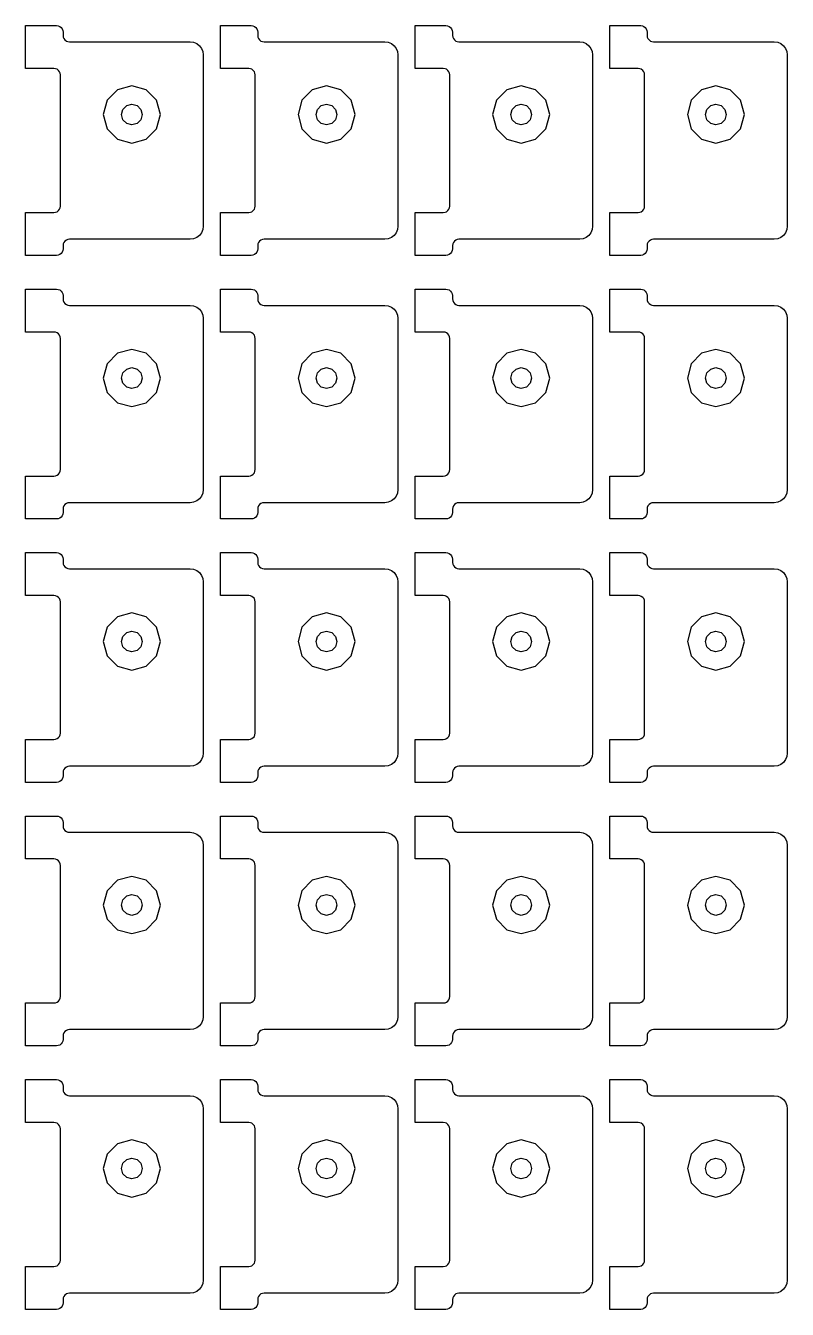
# Model space of a CAD drawing. Extents: x 11 to 212, y 11 to 212.
# Drawn here: x 114.65 to 121.55, y 85.08 to 96.72 of the extents above; entities that cross this region are included whole.
import ezdxf

# ---------------------------------------------------------------- set-up
doc = ezdxf.new("R2010")
doc.units = 0
doc.layers.add('G', color=7, linetype='continuous')

msp = doc.modelspace()

# ---------------------------------------------------------------- linework, layer by layer
at = {"layer": 'G'}
for points in [[(114.906, 95.024), (114.921, 95.026), (114.935, 95.031), (114.947, 95.041), (114.957, 95.053), (114.963, 95.067), (114.965, 95.082), (114.965, 96.271), (114.963, 96.286), (114.957, 96.3), (114.947, 96.312), (114.935, 96.322), (114.921, 96.327), (114.906, 96.329), (114.649, 96.329), (114.649, 96.718), (114.929, 96.718), (114.945, 96.716), (114.959, 96.71), (114.971, 96.7), (114.98, 96.688), (114.986, 96.674), (114.988, 96.659), (114.988, 96.629), (114.99, 96.614), (114.996, 96.6), (115.005, 96.588), (115.018, 96.578), (115.032, 96.573), (115.047, 96.571), (116.141, 96.571), (116.172, 96.567), (116.2, 96.555), (116.224, 96.536), (116.243, 96.512), (116.255, 96.483), (116.259, 96.453), (116.259, 94.9), (116.255, 94.87), (116.243, 94.841), (116.224, 94.817), (116.2, 94.798), (116.172, 94.786), (116.141, 94.782), (115.047, 94.782), (115.032, 94.78), (115.018, 94.774), (115.005, 94.765), (114.996, 94.753), (114.99, 94.739), (114.988, 94.724), (114.988, 94.694), (114.986, 94.679), (114.98, 94.665), (114.971, 94.653), (114.959, 94.643), (114.945, 94.637), (114.929, 94.635), (114.649, 94.635), (114.649, 95.024)], [(116.671, 95.024), (116.686, 95.026), (116.7, 95.031), (116.712, 95.041), (116.722, 95.053), (116.727, 95.067), (116.729, 95.082), (116.729, 96.271), (116.727, 96.286), (116.722, 96.3), (116.712, 96.312), (116.7, 96.322), (116.686, 96.327), (116.671, 96.329), (116.414, 96.329), (116.414, 96.718), (116.694, 96.718), (116.709, 96.716), (116.724, 96.71), (116.736, 96.7), (116.745, 96.688), (116.751, 96.674), (116.753, 96.659), (116.753, 96.629), (116.755, 96.614), (116.761, 96.6), (116.77, 96.588), (116.782, 96.578), (116.797, 96.573), (116.812, 96.571), (117.906, 96.571), (117.936, 96.567), (117.965, 96.555), (117.989, 96.536), (118.008, 96.512), (118.02, 96.483), (118.024, 96.453), (118.024, 94.9), (118.02, 94.87), (118.008, 94.841), (117.989, 94.817), (117.965, 94.798), (117.936, 94.786), (117.906, 94.782), (116.812, 94.782), (116.797, 94.78), (116.782, 94.774), (116.77, 94.765), (116.761, 94.753), (116.755, 94.739), (116.753, 94.724), (116.753, 94.694), (116.751, 94.679), (116.745, 94.665), (116.736, 94.653), (116.724, 94.643), (116.709, 94.637), (116.694, 94.635), (116.414, 94.635), (116.414, 95.024)], [(118.435, 95.024), (118.451, 95.026), (118.465, 95.031), (118.477, 95.041), (118.486, 95.053), (118.492, 95.067), (118.494, 95.082), (118.494, 96.271), (118.492, 96.286), (118.486, 96.3), (118.477, 96.312), (118.465, 96.322), (118.451, 96.327), (118.435, 96.329), (118.179, 96.329), (118.179, 96.718), (118.459, 96.718), (118.474, 96.716), (118.488, 96.71), (118.5, 96.7), (118.51, 96.688), (118.516, 96.674), (118.518, 96.659), (118.518, 96.629), (118.52, 96.614), (118.526, 96.6), (118.535, 96.588), (118.547, 96.578), (118.561, 96.573), (118.576, 96.571), (119.671, 96.571), (119.701, 96.567), (119.729, 96.555), (119.754, 96.536), (119.772, 96.512), (119.784, 96.483), (119.788, 96.453), (119.788, 94.9), (119.784, 94.87), (119.772, 94.841), (119.754, 94.817), (119.729, 94.798), (119.701, 94.786), (119.671, 94.782), (118.576, 94.782), (118.561, 94.78), (118.547, 94.774), (118.535, 94.765), (118.526, 94.753), (118.52, 94.739), (118.518, 94.724), (118.518, 94.694), (118.516, 94.679), (118.51, 94.665), (118.5, 94.653), (118.488, 94.643), (118.474, 94.637), (118.459, 94.635), (118.179, 94.635), (118.179, 95.024)], [(120.2, 95.024), (120.215, 95.026), (120.229, 95.031), (120.242, 95.041), (120.251, 95.053), (120.257, 95.067), (120.259, 95.082), (120.259, 96.271), (120.257, 96.286), (120.251, 96.3), (120.242, 96.312), (120.229, 96.322), (120.215, 96.327), (120.2, 96.329), (119.944, 96.329), (119.944, 96.718), (120.224, 96.718), (120.239, 96.716), (120.253, 96.71), (120.265, 96.7), (120.274, 96.688), (120.28, 96.674), (120.282, 96.659), (120.282, 96.629), (120.284, 96.614), (120.29, 96.6), (120.3, 96.588), (120.312, 96.578), (120.326, 96.573), (120.341, 96.571), (121.435, 96.571), (121.466, 96.567), (121.494, 96.555), (121.518, 96.536), (121.537, 96.512), (121.549, 96.483), (121.553, 96.453), (121.553, 94.9), (121.549, 94.87), (121.537, 94.841), (121.518, 94.817), (121.494, 94.798), (121.466, 94.786), (121.435, 94.782), (120.341, 94.782), (120.326, 94.78), (120.312, 94.774), (120.3, 94.765), (120.29, 94.753), (120.284, 94.739), (120.282, 94.724), (120.282, 94.694), (120.28, 94.679), (120.274, 94.665), (120.265, 94.653), (120.253, 94.643), (120.239, 94.637), (120.224, 94.635), (119.944, 94.635), (119.944, 95.024)], [(115.836, 95.782), (115.871, 95.912), (115.836, 96.041), (115.741, 96.136), (115.612, 96.171), (115.482, 96.136), (115.388, 96.041), (115.353, 95.912), (115.388, 95.782), (115.482, 95.688), (115.612, 95.653), (115.741, 95.688)], [(117.601, 95.782), (117.635, 95.912), (117.601, 96.041), (117.506, 96.136), (117.376, 96.171), (117.247, 96.136), (117.152, 96.041), (117.118, 95.912), (117.152, 95.782), (117.247, 95.688), (117.376, 95.653), (117.506, 95.688)], [(119.365, 95.782), (119.4, 95.912), (119.365, 96.041), (119.271, 96.136), (119.141, 96.171), (119.012, 96.136), (118.917, 96.041), (118.882, 95.912), (118.917, 95.782), (119.012, 95.688), (119.141, 95.653), (119.271, 95.688)], [(121.13, 95.782), (121.165, 95.912), (121.13, 96.041), (121.035, 96.136), (120.906, 96.171), (120.776, 96.136), (120.682, 96.041), (120.647, 95.912), (120.682, 95.782), (120.776, 95.688), (120.906, 95.653), (121.035, 95.688)], [(115.706, 95.912), (115.693, 95.865), (115.659, 95.83), (115.612, 95.818), (115.565, 95.83), (115.53, 95.865), (115.518, 95.912), (115.53, 95.959), (115.565, 95.993), (115.612, 96.006), (115.659, 95.993), (115.693, 95.959)], [(117.471, 95.912), (117.458, 95.865), (117.424, 95.83), (117.376, 95.818), (117.329, 95.83), (117.295, 95.865), (117.282, 95.912), (117.295, 95.959), (117.329, 95.993), (117.376, 96.006), (117.424, 95.993), (117.458, 95.959)], [(119.235, 95.912), (119.223, 95.865), (119.188, 95.83), (119.141, 95.818), (119.094, 95.83), (119.06, 95.865), (119.047, 95.912), (119.06, 95.959), (119.094, 95.993), (119.141, 96.006), (119.188, 95.993), (119.223, 95.959)], [(121, 95.912), (120.987, 95.865), (120.953, 95.83), (120.906, 95.818), (120.859, 95.83), (120.824, 95.865), (120.812, 95.912), (120.824, 95.959), (120.859, 95.993), (120.906, 96.006), (120.953, 95.993), (120.987, 95.959)], [(114.906, 92.635), (114.921, 92.637), (114.935, 92.643), (114.947, 92.653), (114.957, 92.665), (114.963, 92.679), (114.965, 92.694), (114.965, 93.882), (114.963, 93.898), (114.957, 93.912), (114.947, 93.924), (114.935, 93.933), (114.921, 93.939), (114.906, 93.941), (114.649, 93.941), (114.649, 94.329), (114.929, 94.329), (114.945, 94.327), (114.959, 94.322), (114.971, 94.312), (114.98, 94.3), (114.986, 94.286), (114.988, 94.271), (114.988, 94.241), (114.99, 94.226), (114.996, 94.212), (115.005, 94.2), (115.018, 94.19), (115.032, 94.184), (115.047, 94.182), (116.141, 94.182), (116.172, 94.178), (116.2, 94.167), (116.224, 94.148), (116.243, 94.124), (116.255, 94.095), (116.259, 94.065), (116.259, 92.512), (116.255, 92.481), (116.243, 92.453), (116.224, 92.429), (116.2, 92.41), (116.172, 92.398), (116.141, 92.394), (115.047, 92.394), (115.032, 92.392), (115.018, 92.386), (115.005, 92.377), (114.996, 92.365), (114.99, 92.351), (114.988, 92.335), (114.988, 92.306), (114.986, 92.291), (114.98, 92.276), (114.971, 92.264), (114.959, 92.255), (114.945, 92.249), (114.929, 92.247), (114.649, 92.247), (114.649, 92.635)], [(116.671, 92.635), (116.686, 92.637), (116.7, 92.643), (116.712, 92.653), (116.722, 92.665), (116.727, 92.679), (116.729, 92.694), (116.729, 93.882), (116.727, 93.898), (116.722, 93.912), (116.712, 93.924), (116.7, 93.933), (116.686, 93.939), (116.671, 93.941), (116.414, 93.941), (116.414, 94.329), (116.694, 94.329), (116.709, 94.327), (116.724, 94.322), (116.736, 94.312), (116.745, 94.3), (116.751, 94.286), (116.753, 94.271), (116.753, 94.241), (116.755, 94.226), (116.761, 94.212), (116.77, 94.2), (116.782, 94.19), (116.797, 94.184), (116.812, 94.182), (117.906, 94.182), (117.936, 94.178), (117.965, 94.167), (117.989, 94.148), (118.008, 94.124), (118.02, 94.095), (118.024, 94.065), (118.024, 92.512), (118.02, 92.481), (118.008, 92.453), (117.989, 92.429), (117.965, 92.41), (117.936, 92.398), (117.906, 92.394), (116.812, 92.394), (116.797, 92.392), (116.782, 92.386), (116.77, 92.377), (116.761, 92.365), (116.755, 92.351), (116.753, 92.335), (116.753, 92.306), (116.751, 92.291), (116.745, 92.276), (116.736, 92.264), (116.724, 92.255), (116.709, 92.249), (116.694, 92.247), (116.414, 92.247), (116.414, 92.635)], [(118.435, 92.635), (118.451, 92.637), (118.465, 92.643), (118.477, 92.653), (118.486, 92.665), (118.492, 92.679), (118.494, 92.694), (118.494, 93.882), (118.492, 93.898), (118.486, 93.912), (118.477, 93.924), (118.465, 93.933), (118.451, 93.939), (118.435, 93.941), (118.179, 93.941), (118.179, 94.329), (118.459, 94.329), (118.474, 94.327), (118.488, 94.322), (118.5, 94.312), (118.51, 94.3), (118.516, 94.286), (118.518, 94.271), (118.518, 94.241), (118.52, 94.226), (118.526, 94.212), (118.535, 94.2), (118.547, 94.19), (118.561, 94.184), (118.576, 94.182), (119.671, 94.182), (119.701, 94.178), (119.729, 94.167), (119.754, 94.148), (119.772, 94.124), (119.784, 94.095), (119.788, 94.065), (119.788, 92.512), (119.784, 92.481), (119.772, 92.453), (119.754, 92.429), (119.729, 92.41), (119.701, 92.398), (119.671, 92.394), (118.576, 92.394), (118.561, 92.392), (118.547, 92.386), (118.535, 92.377), (118.526, 92.365), (118.52, 92.351), (118.518, 92.335), (118.518, 92.306), (118.516, 92.291), (118.51, 92.276), (118.5, 92.264), (118.488, 92.255), (118.474, 92.249), (118.459, 92.247), (118.179, 92.247), (118.179, 92.635)], [(120.2, 92.635), (120.215, 92.637), (120.229, 92.643), (120.242, 92.653), (120.251, 92.665), (120.257, 92.679), (120.259, 92.694), (120.259, 93.882), (120.257, 93.898), (120.251, 93.912), (120.242, 93.924), (120.229, 93.933), (120.215, 93.939), (120.2, 93.941), (119.944, 93.941), (119.944, 94.329), (120.224, 94.329), (120.239, 94.327), (120.253, 94.322), (120.265, 94.312), (120.274, 94.3), (120.28, 94.286), (120.282, 94.271), (120.282, 94.241), (120.284, 94.226), (120.29, 94.212), (120.3, 94.2), (120.312, 94.19), (120.326, 94.184), (120.341, 94.182), (121.435, 94.182), (121.466, 94.178), (121.494, 94.167), (121.518, 94.148), (121.537, 94.124), (121.549, 94.095), (121.553, 94.065), (121.553, 92.512), (121.549, 92.481), (121.537, 92.453), (121.518, 92.429), (121.494, 92.41), (121.466, 92.398), (121.435, 92.394), (120.341, 92.394), (120.326, 92.392), (120.312, 92.386), (120.3, 92.377), (120.29, 92.365), (120.284, 92.351), (120.282, 92.335), (120.282, 92.306), (120.28, 92.291), (120.274, 92.276), (120.265, 92.264), (120.253, 92.255), (120.239, 92.249), (120.224, 92.247), (119.944, 92.247), (119.944, 92.635)], [(115.836, 93.394), (115.871, 93.524), (115.836, 93.653), (115.741, 93.748), (115.612, 93.782), (115.482, 93.748), (115.388, 93.653), (115.353, 93.524), (115.388, 93.394), (115.482, 93.299), (115.612, 93.265), (115.741, 93.299)], [(117.601, 93.394), (117.635, 93.524), (117.601, 93.653), (117.506, 93.748), (117.376, 93.782), (117.247, 93.748), (117.152, 93.653), (117.118, 93.524), (117.152, 93.394), (117.247, 93.299), (117.376, 93.265), (117.506, 93.299)], [(119.365, 93.394), (119.4, 93.524), (119.365, 93.653), (119.271, 93.748), (119.141, 93.782), (119.012, 93.748), (118.917, 93.653), (118.882, 93.524), (118.917, 93.394), (119.012, 93.299), (119.141, 93.265), (119.271, 93.299)], [(121.13, 93.394), (121.165, 93.524), (121.13, 93.653), (121.035, 93.748), (120.906, 93.782), (120.776, 93.748), (120.682, 93.653), (120.647, 93.524), (120.682, 93.394), (120.776, 93.299), (120.906, 93.265), (121.035, 93.299)], [(115.706, 93.524), (115.693, 93.476), (115.659, 93.442), (115.612, 93.429), (115.565, 93.442), (115.53, 93.476), (115.518, 93.524), (115.53, 93.571), (115.565, 93.605), (115.612, 93.618), (115.659, 93.605), (115.693, 93.571)], [(117.471, 93.524), (117.458, 93.476), (117.424, 93.442), (117.376, 93.429), (117.329, 93.442), (117.295, 93.476), (117.282, 93.524), (117.295, 93.571), (117.329, 93.605), (117.376, 93.618), (117.424, 93.605), (117.458, 93.571)], [(119.235, 93.524), (119.223, 93.476), (119.188, 93.442), (119.141, 93.429), (119.094, 93.442), (119.06, 93.476), (119.047, 93.524), (119.06, 93.571), (119.094, 93.605), (119.141, 93.618), (119.188, 93.605), (119.223, 93.571)], [(121, 93.524), (120.987, 93.476), (120.953, 93.442), (120.906, 93.429), (120.859, 93.442), (120.824, 93.476), (120.812, 93.524), (120.824, 93.571), (120.859, 93.605), (120.906, 93.618), (120.953, 93.605), (120.987, 93.571)], [(114.906, 90.247), (114.921, 90.249), (114.935, 90.255), (114.947, 90.264), (114.957, 90.276), (114.963, 90.291), (114.965, 90.306), (114.965, 91.494), (114.963, 91.509), (114.957, 91.524), (114.947, 91.536), (114.935, 91.545), (114.921, 91.551), (114.906, 91.553), (114.649, 91.553), (114.649, 91.941), (114.929, 91.941), (114.945, 91.939), (114.959, 91.933), (114.971, 91.924), (114.98, 91.912), (114.986, 91.898), (114.988, 91.882), (114.988, 91.853), (114.99, 91.838), (114.996, 91.824), (115.005, 91.811), (115.018, 91.802), (115.032, 91.796), (115.047, 91.794), (116.141, 91.794), (116.172, 91.79), (116.2, 91.778), (116.224, 91.76), (116.243, 91.735), (116.255, 91.707), (116.259, 91.676), (116.259, 90.124), (116.255, 90.093), (116.243, 90.065), (116.224, 90.04), (116.2, 90.022), (116.172, 90.01), (116.141, 90.006), (115.047, 90.006), (115.032, 90.004), (115.018, 89.998), (115.005, 89.989), (114.996, 89.976), (114.99, 89.962), (114.988, 89.947), (114.988, 89.918), (114.986, 89.902), (114.98, 89.888), (114.971, 89.876), (114.959, 89.867), (114.945, 89.861), (114.929, 89.859), (114.649, 89.859), (114.649, 90.247)], [(116.671, 90.247), (116.686, 90.249), (116.7, 90.255), (116.712, 90.264), (116.722, 90.276), (116.727, 90.291), (116.729, 90.306), (116.729, 91.494), (116.727, 91.509), (116.722, 91.524), (116.712, 91.536), (116.7, 91.545), (116.686, 91.551), (116.671, 91.553), (116.414, 91.553), (116.414, 91.941), (116.694, 91.941), (116.709, 91.939), (116.724, 91.933), (116.736, 91.924), (116.745, 91.912), (116.751, 91.898), (116.753, 91.882), (116.753, 91.853), (116.755, 91.838), (116.761, 91.824), (116.77, 91.811), (116.782, 91.802), (116.797, 91.796), (116.812, 91.794), (117.906, 91.794), (117.936, 91.79), (117.965, 91.778), (117.989, 91.76), (118.008, 91.735), (118.02, 91.707), (118.024, 91.676), (118.024, 90.124), (118.02, 90.093), (118.008, 90.065), (117.989, 90.04), (117.965, 90.022), (117.936, 90.01), (117.906, 90.006), (116.812, 90.006), (116.797, 90.004), (116.782, 89.998), (116.77, 89.989), (116.761, 89.976), (116.755, 89.962), (116.753, 89.947), (116.753, 89.918), (116.751, 89.902), (116.745, 89.888), (116.736, 89.876), (116.724, 89.867), (116.709, 89.861), (116.694, 89.859), (116.414, 89.859), (116.414, 90.247)], [(118.435, 90.247), (118.451, 90.249), (118.465, 90.255), (118.477, 90.264), (118.486, 90.276), (118.492, 90.291), (118.494, 90.306), (118.494, 91.494), (118.492, 91.509), (118.486, 91.524), (118.477, 91.536), (118.465, 91.545), (118.451, 91.551), (118.435, 91.553), (118.179, 91.553), (118.179, 91.941), (118.459, 91.941), (118.474, 91.939), (118.488, 91.933), (118.5, 91.924), (118.51, 91.912), (118.516, 91.898), (118.518, 91.882), (118.518, 91.853), (118.52, 91.838), (118.526, 91.824), (118.535, 91.811), (118.547, 91.802), (118.561, 91.796), (118.576, 91.794), (119.671, 91.794), (119.701, 91.79), (119.729, 91.778), (119.754, 91.76), (119.772, 91.735), (119.784, 91.707), (119.788, 91.676), (119.788, 90.124), (119.784, 90.093), (119.772, 90.065), (119.754, 90.04), (119.729, 90.022), (119.701, 90.01), (119.671, 90.006), (118.576, 90.006), (118.561, 90.004), (118.547, 89.998), (118.535, 89.989), (118.526, 89.976), (118.52, 89.962), (118.518, 89.947), (118.518, 89.918), (118.516, 89.902), (118.51, 89.888), (118.5, 89.876), (118.488, 89.867), (118.474, 89.861), (118.459, 89.859), (118.179, 89.859), (118.179, 90.247)], [(120.2, 90.247), (120.215, 90.249), (120.229, 90.255), (120.242, 90.264), (120.251, 90.276), (120.257, 90.291), (120.259, 90.306), (120.259, 91.494), (120.257, 91.509), (120.251, 91.524), (120.242, 91.536), (120.229, 91.545), (120.215, 91.551), (120.2, 91.553), (119.944, 91.553), (119.944, 91.941), (120.224, 91.941), (120.239, 91.939), (120.253, 91.933), (120.265, 91.924), (120.274, 91.912), (120.28, 91.898), (120.282, 91.882), (120.282, 91.853), (120.284, 91.838), (120.29, 91.824), (120.3, 91.811), (120.312, 91.802), (120.326, 91.796), (120.341, 91.794), (121.435, 91.794), (121.466, 91.79), (121.494, 91.778), (121.518, 91.76), (121.537, 91.735), (121.549, 91.707), (121.553, 91.676), (121.553, 90.124), (121.549, 90.093), (121.537, 90.065), (121.518, 90.04), (121.494, 90.022), (121.466, 90.01), (121.435, 90.006), (120.341, 90.006), (120.326, 90.004), (120.312, 89.998), (120.3, 89.989), (120.29, 89.976), (120.284, 89.962), (120.282, 89.947), (120.282, 89.918), (120.28, 89.902), (120.274, 89.888), (120.265, 89.876), (120.253, 89.867), (120.239, 89.861), (120.224, 89.859), (119.944, 89.859), (119.944, 90.247)], [(115.836, 91.006), (115.871, 91.135), (115.836, 91.265), (115.741, 91.359), (115.612, 91.394), (115.482, 91.359), (115.388, 91.265), (115.353, 91.135), (115.388, 91.006), (115.482, 90.911), (115.612, 90.876), (115.741, 90.911)], [(117.601, 91.006), (117.635, 91.135), (117.601, 91.265), (117.506, 91.359), (117.376, 91.394), (117.247, 91.359), (117.152, 91.265), (117.118, 91.135), (117.152, 91.006), (117.247, 90.911), (117.376, 90.876), (117.506, 90.911)], [(119.365, 91.006), (119.4, 91.135), (119.365, 91.265), (119.271, 91.359), (119.141, 91.394), (119.012, 91.359), (118.917, 91.265), (118.882, 91.135), (118.917, 91.006), (119.012, 90.911), (119.141, 90.876), (119.271, 90.911)], [(121.13, 91.006), (121.165, 91.135), (121.13, 91.265), (121.035, 91.359), (120.906, 91.394), (120.776, 91.359), (120.682, 91.265), (120.647, 91.135), (120.682, 91.006), (120.776, 90.911), (120.906, 90.876), (121.035, 90.911)], [(115.706, 91.135), (115.693, 91.088), (115.659, 91.054), (115.612, 91.041), (115.565, 91.054), (115.53, 91.088), (115.518, 91.135), (115.53, 91.182), (115.565, 91.217), (115.612, 91.229), (115.659, 91.217), (115.693, 91.182)], [(117.471, 91.135), (117.458, 91.088), (117.424, 91.054), (117.376, 91.041), (117.329, 91.054), (117.295, 91.088), (117.282, 91.135), (117.295, 91.182), (117.329, 91.217), (117.376, 91.229), (117.424, 91.217), (117.458, 91.182)], [(119.235, 91.135), (119.223, 91.088), (119.188, 91.054), (119.141, 91.041), (119.094, 91.054), (119.06, 91.088), (119.047, 91.135), (119.06, 91.182), (119.094, 91.217), (119.141, 91.229), (119.188, 91.217), (119.223, 91.182)], [(121, 91.135), (120.987, 91.088), (120.953, 91.054), (120.906, 91.041), (120.859, 91.054), (120.824, 91.088), (120.812, 91.135), (120.824, 91.182), (120.859, 91.217), (120.906, 91.229), (120.953, 91.217), (120.987, 91.182)], [(114.906, 87.859), (114.921, 87.861), (114.935, 87.867), (114.947, 87.876), (114.957, 87.888), (114.963, 87.902), (114.965, 87.918), (114.965, 89.106), (114.963, 89.121), (114.957, 89.135), (114.947, 89.147), (114.935, 89.157), (114.921, 89.163), (114.906, 89.165), (114.649, 89.165), (114.649, 89.553), (114.929, 89.553), (114.945, 89.551), (114.959, 89.545), (114.971, 89.536), (114.98, 89.524), (114.986, 89.509), (114.988, 89.494), (114.988, 89.465), (114.99, 89.449), (114.996, 89.435), (115.005, 89.423), (115.018, 89.414), (115.032, 89.408), (115.047, 89.406), (116.141, 89.406), (116.172, 89.402), (116.2, 89.39), (116.224, 89.371), (116.243, 89.347), (116.255, 89.319), (116.259, 89.288), (116.259, 87.735), (116.255, 87.705), (116.243, 87.676), (116.224, 87.652), (116.2, 87.633), (116.172, 87.622), (116.141, 87.618), (115.047, 87.618), (115.032, 87.616), (115.018, 87.61), (115.005, 87.6), (114.996, 87.588), (114.99, 87.574), (114.988, 87.559), (114.988, 87.529), (114.986, 87.514), (114.98, 87.5), (114.971, 87.488), (114.959, 87.478), (114.945, 87.473), (114.929, 87.471), (114.649, 87.471), (114.649, 87.859)], [(116.671, 87.859), (116.686, 87.861), (116.7, 87.867), (116.712, 87.876), (116.722, 87.888), (116.727, 87.902), (116.729, 87.918), (116.729, 89.106), (116.727, 89.121), (116.722, 89.135), (116.712, 89.147), (116.7, 89.157), (116.686, 89.163), (116.671, 89.165), (116.414, 89.165), (116.414, 89.553), (116.694, 89.553), (116.709, 89.551), (116.724, 89.545), (116.736, 89.536), (116.745, 89.524), (116.751, 89.509), (116.753, 89.494), (116.753, 89.465), (116.755, 89.449), (116.761, 89.435), (116.77, 89.423), (116.782, 89.414), (116.797, 89.408), (116.812, 89.406), (117.906, 89.406), (117.936, 89.402), (117.965, 89.39), (117.989, 89.371), (118.008, 89.347), (118.02, 89.319), (118.024, 89.288), (118.024, 87.735), (118.02, 87.705), (118.008, 87.676), (117.989, 87.652), (117.965, 87.633), (117.936, 87.622), (117.906, 87.618), (116.812, 87.618), (116.797, 87.616), (116.782, 87.61), (116.77, 87.6), (116.761, 87.588), (116.755, 87.574), (116.753, 87.559), (116.753, 87.529), (116.751, 87.514), (116.745, 87.5), (116.736, 87.488), (116.724, 87.478), (116.709, 87.473), (116.694, 87.471), (116.414, 87.471), (116.414, 87.859)], [(118.435, 87.859), (118.451, 87.861), (118.465, 87.867), (118.477, 87.876), (118.486, 87.888), (118.492, 87.902), (118.494, 87.918), (118.494, 89.106), (118.492, 89.121), (118.486, 89.135), (118.477, 89.147), (118.465, 89.157), (118.451, 89.163), (118.435, 89.165), (118.179, 89.165), (118.179, 89.553), (118.459, 89.553), (118.474, 89.551), (118.488, 89.545), (118.5, 89.536), (118.51, 89.524), (118.516, 89.509), (118.518, 89.494), (118.518, 89.465), (118.52, 89.449), (118.526, 89.435), (118.535, 89.423), (118.547, 89.414), (118.561, 89.408), (118.576, 89.406), (119.671, 89.406), (119.701, 89.402), (119.729, 89.39), (119.754, 89.371), (119.772, 89.347), (119.784, 89.319), (119.788, 89.288), (119.788, 87.735), (119.784, 87.705), (119.772, 87.676), (119.754, 87.652), (119.729, 87.633), (119.701, 87.622), (119.671, 87.618), (118.576, 87.618), (118.561, 87.616), (118.547, 87.61), (118.535, 87.6), (118.526, 87.588), (118.52, 87.574), (118.518, 87.559), (118.518, 87.529), (118.516, 87.514), (118.51, 87.5), (118.5, 87.488), (118.488, 87.478), (118.474, 87.473), (118.459, 87.471), (118.179, 87.471), (118.179, 87.859)], [(120.2, 87.859), (120.215, 87.861), (120.229, 87.867), (120.242, 87.876), (120.251, 87.888), (120.257, 87.902), (120.259, 87.918), (120.259, 89.106), (120.257, 89.121), (120.251, 89.135), (120.242, 89.147), (120.229, 89.157), (120.215, 89.163), (120.2, 89.165), (119.944, 89.165), (119.944, 89.553), (120.224, 89.553), (120.239, 89.551), (120.253, 89.545), (120.265, 89.536), (120.274, 89.524), (120.28, 89.509), (120.282, 89.494), (120.282, 89.465), (120.284, 89.449), (120.29, 89.435), (120.3, 89.423), (120.312, 89.414), (120.326, 89.408), (120.341, 89.406), (121.435, 89.406), (121.466, 89.402), (121.494, 89.39), (121.518, 89.371), (121.537, 89.347), (121.549, 89.319), (121.553, 89.288), (121.553, 87.735), (121.549, 87.705), (121.537, 87.676), (121.518, 87.652), (121.494, 87.633), (121.466, 87.622), (121.435, 87.618), (120.341, 87.618), (120.326, 87.616), (120.312, 87.61), (120.3, 87.6), (120.29, 87.588), (120.284, 87.574), (120.282, 87.559), (120.282, 87.529), (120.28, 87.514), (120.274, 87.5), (120.265, 87.488), (120.253, 87.478), (120.239, 87.473), (120.224, 87.471), (119.944, 87.471), (119.944, 87.859)], [(115.836, 88.618), (115.871, 88.747), (115.836, 88.876), (115.741, 88.971), (115.612, 89.006), (115.482, 88.971), (115.388, 88.876), (115.353, 88.747), (115.388, 88.618), (115.482, 88.523), (115.612, 88.488), (115.741, 88.523)], [(117.601, 88.618), (117.635, 88.747), (117.601, 88.876), (117.506, 88.971), (117.376, 89.006), (117.247, 88.971), (117.152, 88.876), (117.118, 88.747), (117.152, 88.618), (117.247, 88.523), (117.376, 88.488), (117.506, 88.523)], [(119.365, 88.618), (119.4, 88.747), (119.365, 88.876), (119.271, 88.971), (119.141, 89.006), (119.012, 88.971), (118.917, 88.876), (118.882, 88.747), (118.917, 88.618), (119.012, 88.523), (119.141, 88.488), (119.271, 88.523)], [(121.13, 88.618), (121.165, 88.747), (121.13, 88.876), (121.035, 88.971), (120.906, 89.006), (120.776, 88.971), (120.682, 88.876), (120.647, 88.747), (120.682, 88.618), (120.776, 88.523), (120.906, 88.488), (121.035, 88.523)], [(115.706, 88.747), (115.693, 88.7), (115.659, 88.666), (115.612, 88.653), (115.565, 88.666), (115.53, 88.7), (115.518, 88.747), (115.53, 88.794), (115.565, 88.829), (115.612, 88.841), (115.659, 88.829), (115.693, 88.794)], [(117.471, 88.747), (117.458, 88.7), (117.424, 88.666), (117.376, 88.653), (117.329, 88.666), (117.295, 88.7), (117.282, 88.747), (117.295, 88.794), (117.329, 88.829), (117.376, 88.841), (117.424, 88.829), (117.458, 88.794)], [(119.235, 88.747), (119.223, 88.7), (119.188, 88.666), (119.141, 88.653), (119.094, 88.666), (119.06, 88.7), (119.047, 88.747), (119.06, 88.794), (119.094, 88.829), (119.141, 88.841), (119.188, 88.829), (119.223, 88.794)], [(121, 88.747), (120.987, 88.7), (120.953, 88.666), (120.906, 88.653), (120.859, 88.666), (120.824, 88.7), (120.812, 88.747), (120.824, 88.794), (120.859, 88.829), (120.906, 88.841), (120.953, 88.829), (120.987, 88.794)], [(114.906, 85.471), (114.921, 85.473), (114.935, 85.478), (114.947, 85.488), (114.957, 85.5), (114.963, 85.514), (114.965, 85.529), (114.965, 86.718), (114.963, 86.733), (114.957, 86.747), (114.947, 86.759), (114.935, 86.769), (114.921, 86.774), (114.906, 86.776), (114.649, 86.776), (114.649, 87.165), (114.929, 87.165), (114.945, 87.163), (114.959, 87.157), (114.971, 87.147), (114.98, 87.135), (114.986, 87.121), (114.988, 87.106), (114.988, 87.076), (114.99, 87.061), (114.996, 87.047), (115.005, 87.035), (115.018, 87.026), (115.032, 87.02), (115.047, 87.018), (116.141, 87.018), (116.172, 87.014), (116.2, 87.002), (116.224, 86.983), (116.243, 86.959), (116.255, 86.93), (116.259, 86.9), (116.259, 85.347), (116.255, 85.317), (116.243, 85.288), (116.224, 85.264), (116.2, 85.245), (116.172, 85.233), (116.141, 85.229), (115.047, 85.229), (115.032, 85.227), (115.018, 85.222), (115.005, 85.212), (114.996, 85.2), (114.99, 85.186), (114.988, 85.171), (114.988, 85.141), (114.986, 85.126), (114.98, 85.112), (114.971, 85.1), (114.959, 85.09), (114.945, 85.084), (114.929, 85.082), (114.649, 85.082), (114.649, 85.471)], [(116.671, 85.471), (116.686, 85.473), (116.7, 85.478), (116.712, 85.488), (116.722, 85.5), (116.727, 85.514), (116.729, 85.529), (116.729, 86.718), (116.727, 86.733), (116.722, 86.747), (116.712, 86.759), (116.7, 86.769), (116.686, 86.774), (116.671, 86.776), (116.414, 86.776), (116.414, 87.165), (116.694, 87.165), (116.709, 87.163), (116.724, 87.157), (116.736, 87.147), (116.745, 87.135), (116.751, 87.121), (116.753, 87.106), (116.753, 87.076), (116.755, 87.061), (116.761, 87.047), (116.77, 87.035), (116.782, 87.026), (116.797, 87.02), (116.812, 87.018), (117.906, 87.018), (117.936, 87.014), (117.965, 87.002), (117.989, 86.983), (118.008, 86.959), (118.02, 86.93), (118.024, 86.9), (118.024, 85.347), (118.02, 85.317), (118.008, 85.288), (117.989, 85.264), (117.965, 85.245), (117.936, 85.233), (117.906, 85.229), (116.812, 85.229), (116.797, 85.227), (116.782, 85.222), (116.77, 85.212), (116.761, 85.2), (116.755, 85.186), (116.753, 85.171), (116.753, 85.141), (116.751, 85.126), (116.745, 85.112), (116.736, 85.1), (116.724, 85.09), (116.709, 85.084), (116.694, 85.082), (116.414, 85.082), (116.414, 85.471)], [(118.435, 85.471), (118.451, 85.473), (118.465, 85.478), (118.477, 85.488), (118.486, 85.5), (118.492, 85.514), (118.494, 85.529), (118.494, 86.718), (118.492, 86.733), (118.486, 86.747), (118.477, 86.759), (118.465, 86.769), (118.451, 86.774), (118.435, 86.776), (118.179, 86.776), (118.179, 87.165), (118.459, 87.165), (118.474, 87.163), (118.488, 87.157), (118.5, 87.147), (118.51, 87.135), (118.516, 87.121), (118.518, 87.106), (118.518, 87.076), (118.52, 87.061), (118.526, 87.047), (118.535, 87.035), (118.547, 87.026), (118.561, 87.02), (118.576, 87.018), (119.671, 87.018), (119.701, 87.014), (119.729, 87.002), (119.754, 86.983), (119.772, 86.959), (119.784, 86.93), (119.788, 86.9), (119.788, 85.347), (119.784, 85.317), (119.772, 85.288), (119.754, 85.264), (119.729, 85.245), (119.701, 85.233), (119.671, 85.229), (118.576, 85.229), (118.561, 85.227), (118.547, 85.222), (118.535, 85.212), (118.526, 85.2), (118.52, 85.186), (118.518, 85.171), (118.518, 85.141), (118.516, 85.126), (118.51, 85.112), (118.5, 85.1), (118.488, 85.09), (118.474, 85.084), (118.459, 85.082), (118.179, 85.082), (118.179, 85.471)], [(120.2, 85.471), (120.215, 85.473), (120.229, 85.478), (120.242, 85.488), (120.251, 85.5), (120.257, 85.514), (120.259, 85.529), (120.259, 86.718), (120.257, 86.733), (120.251, 86.747), (120.242, 86.759), (120.229, 86.769), (120.215, 86.774), (120.2, 86.776), (119.944, 86.776), (119.944, 87.165), (120.224, 87.165), (120.239, 87.163), (120.253, 87.157), (120.265, 87.147), (120.274, 87.135), (120.28, 87.121), (120.282, 87.106), (120.282, 87.076), (120.284, 87.061), (120.29, 87.047), (120.3, 87.035), (120.312, 87.026), (120.326, 87.02), (120.341, 87.018), (121.435, 87.018), (121.466, 87.014), (121.494, 87.002), (121.518, 86.983), (121.537, 86.959), (121.549, 86.93), (121.553, 86.9), (121.553, 85.347), (121.549, 85.317), (121.537, 85.288), (121.518, 85.264), (121.494, 85.245), (121.466, 85.233), (121.435, 85.229), (120.341, 85.229), (120.326, 85.227), (120.312, 85.222), (120.3, 85.212), (120.29, 85.2), (120.284, 85.186), (120.282, 85.171), (120.282, 85.141), (120.28, 85.126), (120.274, 85.112), (120.265, 85.1), (120.253, 85.09), (120.239, 85.084), (120.224, 85.082), (119.944, 85.082), (119.944, 85.471)], [(115.836, 86.229), (115.871, 86.359), (115.836, 86.488), (115.741, 86.583), (115.612, 86.618), (115.482, 86.583), (115.388, 86.488), (115.353, 86.359), (115.388, 86.229), (115.482, 86.135), (115.612, 86.1), (115.741, 86.135)], [(117.601, 86.229), (117.635, 86.359), (117.601, 86.488), (117.506, 86.583), (117.376, 86.618), (117.247, 86.583), (117.152, 86.488), (117.118, 86.359), (117.152, 86.229), (117.247, 86.135), (117.376, 86.1), (117.506, 86.135)], [(119.365, 86.229), (119.4, 86.359), (119.365, 86.488), (119.271, 86.583), (119.141, 86.618), (119.012, 86.583), (118.917, 86.488), (118.882, 86.359), (118.917, 86.229), (119.012, 86.135), (119.141, 86.1), (119.271, 86.135)], [(121.13, 86.229), (121.165, 86.359), (121.13, 86.488), (121.035, 86.583), (120.906, 86.618), (120.776, 86.583), (120.682, 86.488), (120.647, 86.359), (120.682, 86.229), (120.776, 86.135), (120.906, 86.1), (121.035, 86.135)], [(115.706, 86.359), (115.693, 86.312), (115.659, 86.277), (115.612, 86.265), (115.565, 86.277), (115.53, 86.312), (115.518, 86.359), (115.53, 86.406), (115.565, 86.44), (115.612, 86.453), (115.659, 86.44), (115.693, 86.406)], [(117.471, 86.359), (117.458, 86.312), (117.424, 86.277), (117.376, 86.265), (117.329, 86.277), (117.295, 86.312), (117.282, 86.359), (117.295, 86.406), (117.329, 86.44), (117.376, 86.453), (117.424, 86.44), (117.458, 86.406)], [(119.235, 86.359), (119.223, 86.312), (119.188, 86.277), (119.141, 86.265), (119.094, 86.277), (119.06, 86.312), (119.047, 86.359), (119.06, 86.406), (119.094, 86.44), (119.141, 86.453), (119.188, 86.44), (119.223, 86.406)], [(121, 86.359), (120.987, 86.312), (120.953, 86.277), (120.906, 86.265), (120.859, 86.277), (120.824, 86.312), (120.812, 86.359), (120.824, 86.406), (120.859, 86.44), (120.906, 86.453), (120.953, 86.44), (120.987, 86.406)]]:
    msp.add_lwpolyline(points, close=True, dxfattribs=at)

doc.saveas('drawing.dxf')
